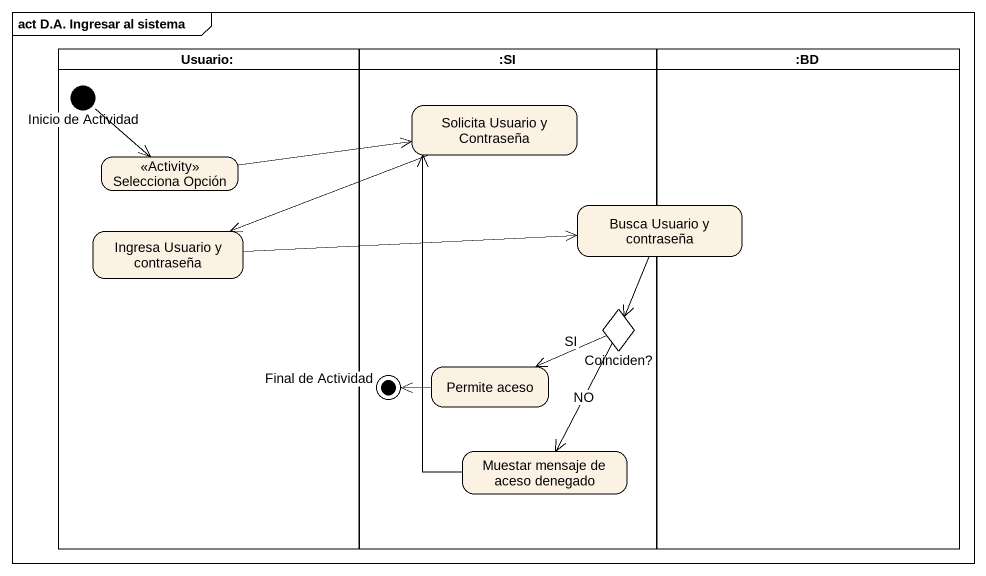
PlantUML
@startuml
mainframe act D.A. Ingresar al sistema
hide empty description
state "Usuario:" as Usuario <<partition>> {
  state "Inicio de Actividad" as Inicio_de_Actividad <<start>>
  state "Selecciona Opción" as Selecciona_Opción <<Activity>>
  state "Ingresa Usuario y contraseña" as Ingresa_Usuario_y_contraseña
}
state ":SI" as SI <<partition>> {
  state "Solicita Usuario y Contraseña" as Solicita_Usuario_y
  state "Coinciden?" as Coinciden <<choice>>
  state "Permite aceso" as Permite_aceso
  state "Final de Actividad" as Final_de_Actividad <<end>>
  state "Muestar mensaje de aceso denegado" as Muestar_mensaje_de_aceso
}
state ":BD" as BD <<partition>>
state "Busca Usuario y contraseña" as Busca_Usuario_y_contraseña
Inicio_de_Actividad --> Selecciona_Opción
Solicita_Usuario_y -left-> Ingresa_Usuario_y_contraseña
Selecciona_Opción -right-> Solicita_Usuario_y
Ingresa_Usuario_y_contraseña -right-> Busca_Usuario_y_contraseña
Busca_Usuario_y_contraseña --> Coinciden
Coinciden -left-> Permite_aceso : SI
Coinciden --> Muestar_mensaje_de_aceso : NO
Permite_aceso -left-> Final_de_Actividad
Muestar_mensaje_de_aceso -up-> Solicita_Usuario_y
@enduml
